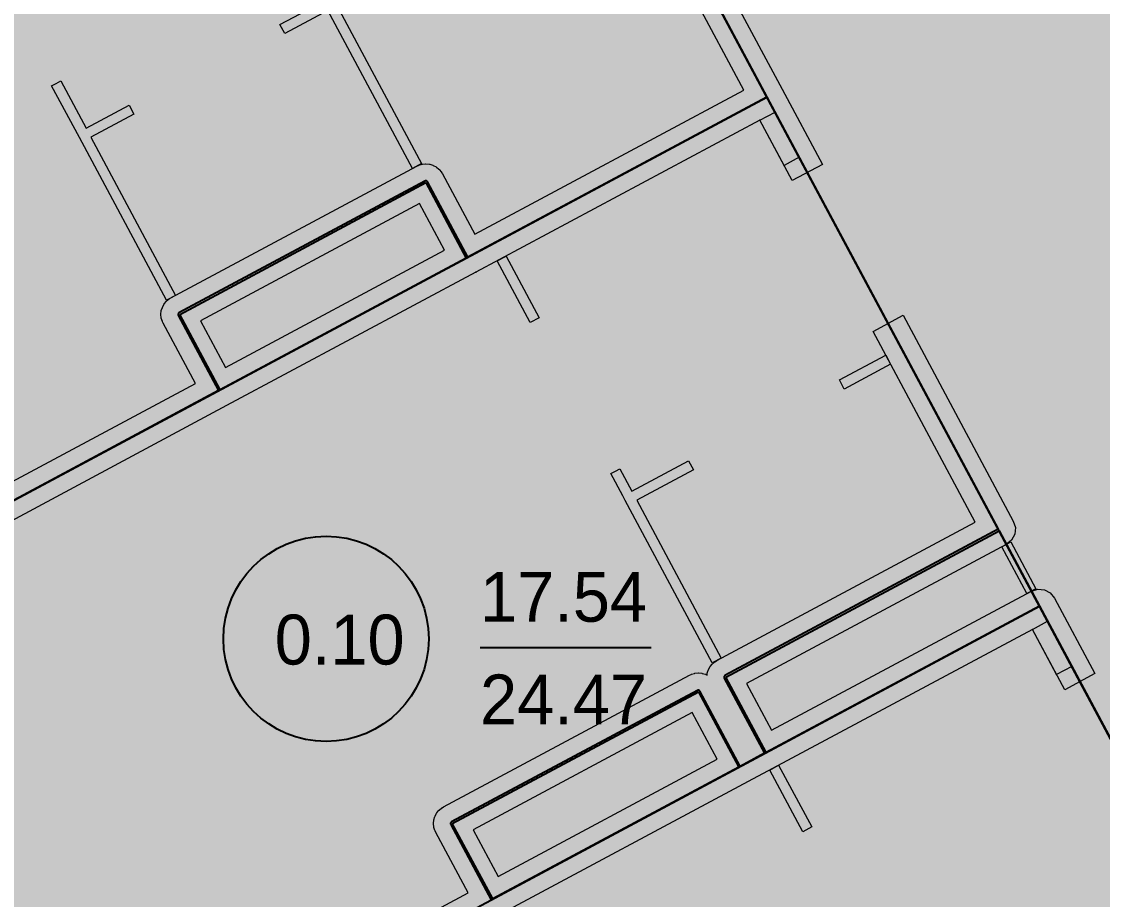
# Model space of a CAD drawing. Header units: millimetres. Extents: x 0 to 224629, y -187555 to 25097.
# Drawn here: x 75876 to 82192, y -172574 to -167445 of the extents above; entities that cross this region are included whole.
import ezdxf

# ---------------------------------------------------------------- set-up
doc = ezdxf.new("R2010")
doc.units = ezdxf.units.MM
doc.linetypes.add('Solid', pattern=[0])
for name, color, linetype, lineweight in [('Inner Walls', 5, 'Solid', 0), ('Room Objects', 47, 'Solid', 15), ('Room Walls', 47, 'Solid', 35), ('Service Area', 252, 'Solid', 25), ('Studio Apartment', 1, 'Solid', 35), ('Three-Bedroom Apartment', 151, 'Solid', 25), ('Two-Bedroom Apartment', 250, 'Solid', 25)]:
    doc.layers.add(name, color=color, linetype=linetype, lineweight=lineweight)
doc.styles.add('Dialog.plain', font='Dialog.plain')

msp = doc.modelspace()

# ---------------------------------------------------------------- hatches: boundary and pattern name
at = {"layer": 'Room Objects', "linetype": 'Solid', "lineweight": 0}
for points in [[(80191, -168021), (80191, -168021), (80279, -167974), (80279, -167974), (80279, -167974), (80421, -168238), (80333, -168286), (80333, -168286), (80333, -168286)], [(81784, -170997), (81784, -170997), (81872, -170949), (81872, -170949), (81872, -170949), (82014, -171214), (81925, -171261), (81925, -171261), (81925, -171261)]]:
    msp.add_hatch(color=5, dxfattribs=at).paths.add_polyline_path(points, flags=0)
at = {"layer": 'Service Area', "linetype": 'Solid', "lineweight": 25}
for points in [[(73861, -155985), (75624, -155041), (85180, -172892), (83417, -173836)], [(78238, -168386), (78474, -168827), (77036, -169597), (76800, -169156)], [(79991, -171276), (81589, -170420), (81825, -170861), (80227, -171717)], [(78393, -172131), (79831, -171361), (80067, -171802), (78629, -172572)]]:
    msp.add_hatch(color=254, dxfattribs=at).paths.add_polyline_path(points, flags=0)
at = {"layer": 'Studio Apartment', "linetype": 'Solid', "lineweight": 25}
for points in [[(73840, -171307), (80232, -167886), (81584, -170412), (81584, -170412), (79986, -171267), (79985, -171268), (79983, -171269), (79982, -171271), (79981, -171273), (79981, -171275), (79981, -171277), (79981, -171279), (79982, -171281), (80218, -171721), (80076, -171797), (80076, -171797), (79840, -171357), (79839, -171355), (79837, -171354), (79836, -171353), (79834, -171352), (79832, -171351), (79830, -171351), (79828, -171352), (79826, -171353), (78388, -172122), (78387, -172124), (78385, -172125), (78384, -172127), (78383, -172128), (78383, -172130), (78383, -172132), (78383, -172134), (78384, -172136), (78620, -172577), (78620, -172577), (75433, -174283)], [(75433, -174283), (81825, -170861), (83176, -173386), (83176, -173386), (81579, -174242), (81577, -174243), (81576, -174244), (81574, -174246), (81574, -174248), (81573, -174249), (81573, -174251), (81574, -174253), (81574, -174255), (81811, -174697), (81669, -174773), (81669, -174773), (81433, -174332), (81432, -174330), (81430, -174329), (81429, -174328), (81427, -174327), (81425, -174327), (81423, -174327), (81421, -174327), (81419, -174328), (79981, -175098), (79979, -175099), (79978, -175100), (79977, -175102), (79976, -175104), (79976, -175106), (79976, -175108), (79976, -175110), (79977, -175111), (80213, -175552), (80213, -175552), (77026, -177258)]]:
    msp.add_hatch(color=252, dxfattribs=at).paths.add_polyline_path(points, flags=0)
at = {"layer": 'Two-Bedroom Apartment', "linetype": 'Solid', "lineweight": 25}
h = msp.add_hatch(color=151, dxfattribs=at)
h.paths.add_polyline_path([(69062, -162381), (75453, -158959), (77046, -161935), (78639, -164910), (80232, -167886), (78483, -168822), (78483, -168822), (78247, -168381), (78246, -168380), (78245, -168378), (78243, -168377), (78241, -168376), (78239, -168376), (78237, -168376), (78235, -168376), (78233, -168377), (76795, -169147), (76794, -169148), (76792, -169149), (76791, -169151), (76790, -169153), (76790, -169155), (76790, -169157), (76790, -169159), (76791, -169160), (77027, -169601), (73840, -171307), (72247, -168332), (70654, -165356)], flags=0)
h.paths.add_polyline_path([(75048, -162426), (73610, -163196), (73608, -163197), (73607, -163198), (73606, -163200), (73605, -163202), (73604, -163204), (73604, -163206), (73605, -163208), (73606, -163210), (73842, -163650), (73843, -163652), (73844, -163653), (73846, -163654), (73847, -163655), (73849, -163656), (73851, -163656), (73853, -163655), (73855, -163654), (75293, -162885), (75295, -162883), (75296, -162882), (75297, -162880), (75298, -162879), (75298, -162877), (75298, -162875), (75298, -162873), (75297, -162871), (75061, -162430), (75060, -162429), (75059, -162427), (75057, -162426), (75055, -162425), (75053, -162425), (75052, -162425), (75050, -162425)], flags=0)

# ---------------------------------------------------------------- linework, layer by layer
at = {"layer": 'Inner Walls', "color": 47, "linetype": 'Solid', "lineweight": 15}
for p, q in [((79435, -166186), (80320, -167839)), ((80097, -167845), (79259, -166280)), ((80320, -167839), (80556, -168279)), ((78524, -168687), (80097, -167845)), ((80191, -168021), (78530, -168910)), ((80380, -168374), (80191, -168021)), ((78195, -168285), (78197, -168284)), ((78197, -168284), (78216, -168278)), ((78216, -168278), (78218, -168278)), ((78218, -168278), (78237, -168276)), ((78237, -168276), (78239, -168276)), ((78239, -168276), (78259, -168278)), ((78259, -168278), (78261, -168278)), ((78261, -168278), (78279, -168284)), ((78279, -168284), (78281, -168285)), ((80556, -168279), (80380, -168374)), ((76748, -169059), (78186, -168289)), ((78186, -168289), (78195, -168285)), ((78281, -168285), (78298, -168294)), ((78298, -168294), (78300, -168295)), ((78300, -168295), (78315, -168307)), ((78315, -168307), (78317, -168309)), ((78317, -168309), (78329, -168324)), ((78329, -168324), (78330, -168326)), ((78330, -168326), (78335, -168334)), ((78335, -168334), (78524, -168687)), ((78201, -168508), (76922, -169193)), ((78348, -168781), (78201, -168508)), ((77068, -169466), (78348, -168781)), ((78530, -168910), (77074, -169689)), ((76699, -169113), (76708, -169096)), ((76708, -169096), (76709, -169094)), ((76709, -169094), (76722, -169079)), ((76722, -169079), (76723, -169077)), ((76723, -169077), (76738, -169065)), ((76738, -169065), (76740, -169064)), ((76740, -169064), (76748, -169059)), ((76690, -169155), (76692, -169135)), ((76690, -169157), (76690, -169155)), ((76692, -169176), (76690, -169157)), ((76692, -169133), (76698, -169115)), ((76692, -169135), (76692, -169133)), ((76698, -169115), (76699, -169113)), ((80852, -169255), (81028, -169161)), ((81028, -169161), (81672, -170364)), ((76692, -169178), (76692, -169176)), ((76698, -169197), (76692, -169178)), ((76699, -169199), (76698, -169197)), ((76703, -169208), (76699, -169199)), ((76892, -169560), (76703, -169208)), ((76922, -169193), (77068, -169466)), ((81449, -170371), (80852, -169255)), ((74013, -171101), (76892, -169560)), ((77074, -169689), (74108, -171278)), ((81672, -170364), (81684, -170402)), ((79939, -171179), (81449, -170371)), ((81684, -170402), (81680, -170441)), ((81661, -170475), (81631, -170500)), ((81680, -170441), (81661, -170475)), ((81631, -170500), (80113, -171312)), ((80259, -171586), (81778, -170773)), ((81778, -170773), (81815, -170762)), ((81815, -170762), (81854, -170765)), ((81854, -170765), (81888, -170784)), ((81888, -170784), (81913, -170814)), ((81913, -170814), (82149, -171255)), ((81784, -170997), (80265, -171810)), ((81973, -171349), (81784, -170997)), ((79914, -171197), (79929, -171185)), ((79929, -171185), (79931, -171184)), ((79931, -171184), (79939, -171179)), ((79809, -171254), (79811, -171253)), ((79811, -171253), (79830, -171251)), ((79830, -171251), (79832, -171251)), ((79832, -171251), (79851, -171253)), ((79851, -171253), (79853, -171254)), ((79883, -171253), (79889, -171235)), ((79883, -171255), (79883, -171253)), ((79889, -171235), (79890, -171233)), ((79890, -171233), (79899, -171216)), ((79899, -171216), (79900, -171214)), ((79900, -171214), (79912, -171199)), ((79912, -171199), (79914, -171197)), ((78341, -172034), (79779, -171264)), ((79779, -171264), (79788, -171260)), ((79788, -171260), (79790, -171259)), ((79790, -171259), (79809, -171254)), ((79853, -171254), (79872, -171259)), ((79872, -171259), (79874, -171260)), ((79874, -171260), (79882, -171264)), ((79882, -171264), (79883, -171255)), ((80113, -171312), (80259, -171586)), ((82149, -171255), (81973, -171349)), ((79794, -171483), (78515, -172168)), ((79941, -171756), (79794, -171483)), ((78661, -172441), (79941, -171756)), ((80265, -171810), (80123, -171886)), ((80123, -171886), (78667, -172665)), ((78292, -172088), (78301, -172071)), ((78301, -172071), (78302, -172069)), ((78302, -172069), (78314, -172054)), ((78314, -172054), (78316, -172053)), ((78316, -172053), (78331, -172040)), ((78331, -172040), (78333, -172039)), ((78333, -172039), (78341, -172034)), ((78283, -172130), (78285, -172111)), ((78283, -172132), (78283, -172130)), ((78285, -172152), (78283, -172132)), ((78285, -172109), (78291, -172090)), ((78285, -172111), (78285, -172109)), ((78291, -172090), (78292, -172088)), ((78285, -172154), (78285, -172152)), ((78291, -172172), (78285, -172154)), ((78292, -172174), (78291, -172172)), ((78296, -172183), (78292, -172174)), ((78485, -172536), (78296, -172183)), ((78515, -172168), (78661, -172441)), ((75606, -174077), (78485, -172536))]:
    msp.add_line(p, q, dxfattribs=at)
msp.add_point((78530, -168910), dxfattribs=at)
at = {"layer": 'Room Objects', "color": 0, "linetype": 'Solid', "lineweight": 0}
for p, q in [((80191, -168021), (80279, -167974)), ((80333, -168286), (80191, -168021)), ((80279, -167974), (80421, -168238)), ((80421, -168238), (80333, -168286)), ((81784, -170997), (81872, -170949)), ((81925, -171261), (81784, -170997)), ((81872, -170949), (82014, -171214)), ((82014, -171214), (81925, -171261))]:
    msp.add_line(p, q, dxfattribs=at)
for p in [(80191, -168021), (80279, -167974), (80279, -167974), (80333, -168286), (80333, -168286), (81784, -170997), (81872, -170949), (81872, -170949), (81925, -171261), (81925, -171261)]:
    msp.add_point(p, dxfattribs=at)
at = {"layer": 'Room Walls', "color": 47, "linetype": 'Solid', "lineweight": 9}
for p, q in [((77385, -167461), (77664, -167313)), ((77665, -167380), (77414, -167514)), ((78160, -168303), (77665, -167380)), ((77718, -167351), (78213, -168275)), ((77414, -167514), (77385, -167461)), ((76051, -167820), (76078, -167806)), ((76213, -168123), (76051, -167820)), ((76078, -167806), (76104, -167792)), ((76104, -167792), (76252, -168068)), ((76252, -168068), (76504, -167933)), ((76504, -167933), (76532, -167986)), ((76532, -167986), (76280, -168121)), ((76722, -169073), (76213, -168123)), ((76280, -168121), (76775, -169045)), ((78213, -168275), (78160, -168303)), ((78655, -168843), (78708, -168815)), ((78848, -169204), (78655, -168843)), ((78708, -168815), (78901, -169176)), ((76775, -169045), (76722, -169073)), ((78901, -169176), (78848, -169204)), ((80656, -169539), (80926, -169394)), ((80926, -169394), (80954, -169447)), ((80954, -169447), (80684, -169592)), ((80684, -169592), (80656, -169539)), ((79443, -170188), (79774, -170011)), ((79774, -170011), (79803, -170064)), ((79320, -170086), (79346, -170072)), ((79390, -170217), (79320, -170086)), ((79346, -170072), (79373, -170058)), ((79373, -170058), (79443, -170188)), ((79803, -170064), (79471, -170241)), ((79404, -170243), (79390, -170217)), ((79912, -171193), (79404, -170243)), ((79471, -170241), (79965, -171165)), ((81605, -170514), (81658, -170486)), ((81658, -170486), (81804, -170759)), ((81751, -170787), (81605, -170514)), ((81804, -170759), (81751, -170787)), ((79965, -171165), (79912, -171193)), ((80248, -171819), (80300, -171791)), ((80441, -172180), (80248, -171819)), ((80300, -171791), (80494, -172151)), ((80494, -172151), (80441, -172180))]:
    msp.add_line(p, q, dxfattribs=at)
at = {"layer": 'Service Area', "color": 254, "linetype": 'Solid', "lineweight": 25}
for p, q in [((83417, -173836), (73861, -155985)), ((76800, -169156), (78238, -168386)), ((78238, -168386), (78474, -168827)), ((78474, -168827), (77036, -169597)), ((77036, -169597), (76800, -169156)), ((79991, -171276), (81589, -170420)), ((81589, -170420), (81825, -170861)), ((81825, -170861), (80227, -171717)), ((80227, -171717), (79991, -171276)), ((78393, -172131), (79831, -171361)), ((79831, -171361), (80067, -171802)), ((80067, -171802), (78629, -172572)), ((78629, -172572), (78393, -172131))]:
    msp.add_line(p, q, dxfattribs=at)
at = {"layer": 'Studio Apartment', "color": 252, "linetype": 'Solid', "lineweight": 25}
for p, q in [((73840, -171307), (80232, -167886)), ((80232, -167886), (81584, -170412)), ((81584, -170412), (79986, -171267)), ((75433, -174283), (81825, -170861)), ((81825, -170861), (83176, -173386)), ((79982, -171271), (79981, -171273)), ((79981, -171273), (79981, -171275)), ((79981, -171275), (79981, -171277)), ((79981, -171277), (79981, -171279)), ((79981, -171279), (79982, -171281)), ((79983, -171269), (79982, -171271)), ((79982, -171281), (80218, -171721)), ((79985, -171268), (79983, -171269)), ((79986, -171267), (79985, -171268)), ((79826, -171353), (78388, -172122)), ((79828, -171352), (79826, -171353)), ((79830, -171351), (79828, -171352)), ((79832, -171351), (79830, -171351)), ((79834, -171352), (79832, -171351)), ((79836, -171353), (79834, -171352)), ((79837, -171354), (79836, -171353)), ((79839, -171355), (79837, -171354)), ((79840, -171357), (79839, -171355)), ((80076, -171797), (79840, -171357)), ((80218, -171721), (80076, -171797)), ((78384, -172127), (78383, -172128)), ((78383, -172128), (78383, -172130)), ((78383, -172130), (78383, -172132)), ((78383, -172132), (78383, -172134)), ((78383, -172134), (78384, -172136)), ((78385, -172125), (78384, -172127)), ((78384, -172136), (78620, -172577)), ((78387, -172124), (78385, -172125)), ((78388, -172122), (78387, -172124))]:
    msp.add_line(p, q, dxfattribs=at)
for p in [(81584, -170412), (80076, -171797)]:
    msp.add_point(p, dxfattribs=at)
at = {"layer": 'Three-Bedroom Apartment', "color": 7, "linetype": 'Solid', "lineweight": 25}
msp.add_line((78555, -171102), (79555, -171102), dxfattribs=at)
msp.add_circle((77655, -171052), 600, dxfattribs=at)
at = {"layer": 'Two-Bedroom Apartment', "color": 151, "linetype": 'Solid', "lineweight": 25}
for p, q in [((78639, -164910), (80232, -167886)), ((80232, -167886), (78483, -168822)), ((78233, -168377), (76795, -169147)), ((78235, -168376), (78233, -168377)), ((78237, -168376), (78235, -168376)), ((78239, -168376), (78237, -168376)), ((78241, -168376), (78239, -168376)), ((78243, -168377), (78241, -168376)), ((78245, -168378), (78243, -168377)), ((78246, -168380), (78245, -168378)), ((78247, -168381), (78246, -168380)), ((78483, -168822), (78247, -168381)), ((76791, -169151), (76790, -169153)), ((76790, -169153), (76790, -169155)), ((76790, -169155), (76790, -169157)), ((76790, -169157), (76790, -169159)), ((76790, -169159), (76791, -169160)), ((76792, -169149), (76791, -169151)), ((76791, -169160), (77027, -169601)), ((76794, -169148), (76792, -169149)), ((76795, -169147), (76794, -169148)), ((77027, -169601), (73840, -171307))]:
    msp.add_line(p, q, dxfattribs=at)
msp.add_point((78483, -168822), dxfattribs=at)

# ---------------------------------------------------------------- texts
at = {"layer": 'Three-Bedroom Apartment', "color": 7, "linetype": 'Solid', "lineweight": 25, "style": 'Dialog.plain'}
for s, p in [('17.54', (78555, -170952)), ('0.10', (77355, -171202)), ('24.47', (78555, -171552))]:
    msp.add_text(s, height=291.61, dxfattribs=at).set_placement(p)

doc.saveas('drawing.dxf')
